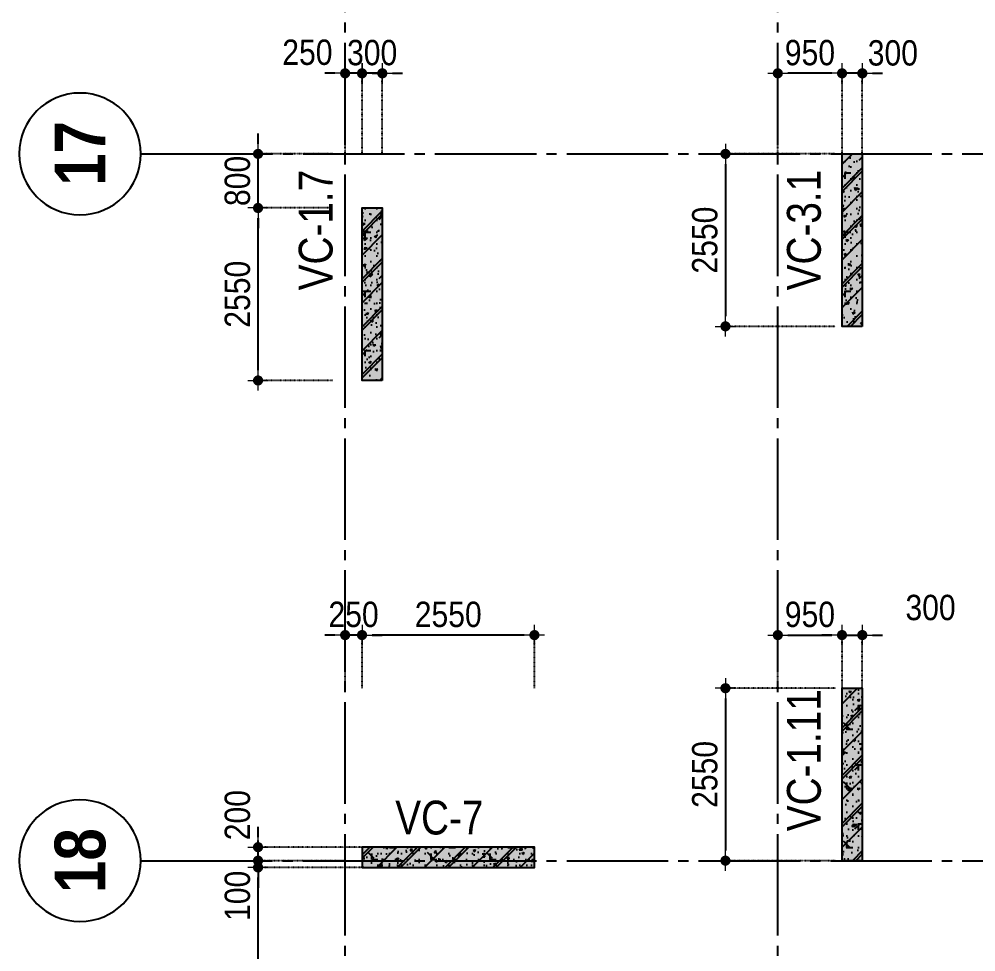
# Model space of a CAD drawing. Header units: millimetres. Extents: x -3973692 to -2843767, y 592734 to 838475.
# Drawn here: x -2915167 to -2901016, y 620883 to 634673 of the extents above; entities that cross this region are included whole.
import ezdxf
from ezdxf.enums import TextEntityAlignment as Align

# ---------------------------------------------------------------- set-up
doc = ezdxf.new("R2010")
doc.units = ezdxf.units.MM
doc.header["$MEASUREMENT"] = 0
doc.header["$PDMODE"] = 3
doc.header["$PDSIZE"] = -20
for name, pattern in [('CHG_XX_Luoi truc-Block C$0$MB_Luoi truc-150-TWC$0$Center101', [13, 10, -1, 1, -1]), ('DIVIDE2', [15.87499999999999, 6.349999999999998, -3.174999999999998, 0, -3.174999999999998, 0, -3.174999999999998]), ('HIDDEN5', [2.8375, 1.25, -1.5875])]:
    doc.linetypes.add(name, pattern=pattern)
doc.layers.get('0').update_dxf_attribs({"lineweight": 9})
doc.layers.get('Defpoints').update_dxf_attribs({"color": 10, "lineweight": 0})
for name, color, linetype, lineweight in [("'S_General_Dim_1", 1, 'Continuous', 18), ("'S_General_Divide_3 Intermediate", 3, 'DIVIDE2', 40), ('CHG_XX_Cot_Block C-T8-15$0$Dim 200', 1, 'Continuous', 5), ('TEXT', 7, 'Continuous', 15)]:
    doc.layers.add(name, color=color, linetype=linetype, lineweight=lineweight)
for name, color, linetype in [('CHG_XX_Cot_Block C-T8-15$0$mb_cot tang 14-17 twc$0$Concrete Hatch', 218, 'Continuous'), ('CHG_XX_Cot_Block C-T8-15$0$mb_cot tang 14-17 twc$0$Concrete Line', 6, 'Continuous'), ('CHG_XX_Cot_Block C-T8-15$0$mb_cot tang 14-17 twc$0$Concrete Solid', 216, 'Continuous'), ('CHG_XX_Luoi truc-Block C$0$MB_Luoi truc-150-TWC$0$Grid', 34, 'Continuous'), ('CHG_XX_Luoi truc-Block C$0$MB_Luoi truc-150-TWC$0$Grid Line', 251, 'CHG_XX_Luoi truc-Block C$0$MB_Luoi truc-150-TWC$0$Center101')]:
    doc.layers.add(name, color=color, linetype=linetype)
doc.styles.add('arial', font='arial.ttf', dxfattribs={"width": 0.85})
doc.styles.add('CHG_XX_Luoi truc-Block C$0$MB_Luoi truc-150-TWC$0$Grid A-F$0$VNI-HelveCB', font='')
doc.styles.add('TTP-HelCon', font='')
doc.styles.get('CHG_XX_Luoi truc-Block C$0$MB_Luoi truc-150-TWC$0$Grid A-F$0$VNI-HelveCB').set_extended_font_data('VNI-Helve-Condense', bold=True)
doc.styles.get('TTP-HelCon').set_extended_font_data('VNI-Helve-Condense')
doc.dimstyles.new('150', dxfattribs={"dimscale": 150, "dimtxt": 2.5, "dimasz": 1, "dimexe": 0, "dimexo": 0, "dimgap": 0.75, "dimtad": 1, "dimdec": 0, "dimzin": 9, "dimdsep": 46, "dimtxsty": 'arial', "dimblk1": 'DIMDOT', "dimblk2": 'DIMDOT', "dimsah": 1, "dimcen": 2, "dimdle": 3, "dimclre": 8, "dimclrt": 2, "dimadec": 0, "dimazin": 0, "dimtfac": 1, "dimtdec": 0, "dimtix": 1, "dimtmove": 2, "dimatfit": 3, "dimldrblk": 'DIMPIJL', "dimfxl": 1, "dimtvp": 1.8, "dimtolj": 1, "dimtzin": 0, "dimarcsym": 0})

# ---------------------------------------------------------------- blocks, each defined once
blk = doc.blocks.new('*U3101')
at = {"layer": 'CHG_XX_Luoi truc-Block C$0$MB_Luoi truc-150-TWC$0$Grid', "lineweight": -2}
blk.add_line((0, -3), (0, 0), dxfattribs=at)
blk.add_circle((0, -9), 6, dxfattribs=at)
at = {"layer": 'CHG_XX_Luoi truc-Block C$0$MB_Luoi truc-150-TWC$0$Grid Line'}
blk.add_line((0, 0), (0, 446), dxfattribs=at)
at = {"layer": 'CHG_XX_Luoi truc-Block C$0$MB_Luoi truc-150-TWC$0$Grid', "lineweight": -2, "style": 'CHG_XX_Luoi truc-Block C$0$MB_Luoi truc-150-TWC$0$Grid A-F$0$VNI-HelveCB'}
for tag, p in [('GRIDSUB', (0, 455)), ('GRID', (0, -9))]:
    blk.add_attdef(tag, text='', height=5, dxfattribs=at).set_placement(p, align=Align.MIDDLE)
blk = doc.blocks.new('*U3103')
at = {"layer": 'CHG_XX_Luoi truc-Block C$0$MB_Luoi truc-150-TWC$0$Grid Line'}
blk.add_line((0, 0), (0, 360), dxfattribs=at)
at = {"layer": 'CHG_XX_Luoi truc-Block C$0$MB_Luoi truc-150-TWC$0$Grid', "lineweight": -2, "style": 'CHG_XX_Luoi truc-Block C$0$MB_Luoi truc-150-TWC$0$Grid A-F$0$VNI-HelveCB'}
for tag, p in [('GRIDSUB', (0, 369)), ('GRID', (0, -9))]:
    blk.add_attdef(tag, text='', height=5, dxfattribs=at).set_placement(p, align=Align.MIDDLE)
blk = doc.blocks.new('CHG_XX_Luoi truc-Block C')
at = {"layer": 'CHG_XX_Luoi truc-Block C$0$MB_Luoi truc-150-TWC$0$Grid', "xscale": 150, "yscale": 150, "zscale": 150}
for p in [(8004543.477890482, 945886.7127233499), (8010943.477890482, 945886.7127233499)]:
    blk.add_blockref('*U3103', p, dxfattribs=at)
at = {"layer": 'CHG_XX_Luoi truc-Block C$0$MB_Luoi truc-150-TWC$0$Grid'}
ref = blk.add_blockref('*U3101', (8001971.747213705, 971093.81453865), dxfattribs=dict(at, xscale=-150, yscale=150, zscale=150, rotation=270))
ref.add_attrib('GRID', '17', dxfattribs={"lineweight": -2, "height": 750, "rotation": 90, "style": 'CHG_XX_Luoi truc-Block C$0$MB_Luoi truc-150-TWC$0$Grid A-F$0$VNI-HelveCB'}).set_placement((8000621.747213705, 971101.81453865), align=Align.MIDDLE)
ref = blk.add_blockref('*U3101', (8001971.747213705, 960643.81453865), dxfattribs=dict(at, xscale=-150, yscale=150, zscale=150, rotation=270))
ref.add_attrib('GRID', '18', dxfattribs={"lineweight": -2, "height": 750, "rotation": 90, "style": 'CHG_XX_Luoi truc-Block C$0$MB_Luoi truc-150-TWC$0$Grid A-F$0$VNI-HelveCB'}).set_placement((8000621.747213705, 960645.81453865), align=Align.MIDDLE)
blk = doc.blocks.new('*U3207')
at = {"layer": 'CHG_XX_Cot_Block C-T8-15$0$mb_cot tang 14-17 twc$0$Concrete Hatch'}
h = blk.add_hatch(dxfattribs=at)
h.set_pattern_fill('CONCRETE', color=256, scale=50, style=0, pattern_type=2)
h.set_pattern_definition([(45, (1000, -49.99999999999989), (-176.7766952966369, 176.7766952966369), []), (45, (1000, 1.13686837721616e-13), (-353.5533905932737, 353.5533905932738), []), (49.99999999999999, (1000, -49.99999999999989), (358.6300913003767, -31.37606749129755), [37.5, -412.5]), (355, (1000, -49.99999999999989), (-69.3756668065, 376.0960668500059), [30, -330]), (100.4514, (1029.88584, -52.61466999999988), (289.2546908570108, 344.7197710304768), [31.870095, -350.571056]), (46.18420000000001, (1000, 50.00000000000011), (533.6205243128222, -82.75950716450905), [56.25, -618.75]), (96.6356, (1044.4683725, 43.1033465000001), (467.3313527743517, 487.0589354502209), [47.805144, -525.8565]), (351.1842, (1000, 50.00000000000011), (467.3309725668136, 487.0593004626623), [45, -495]), (21, (1050, 25.00000000000011), (298.4535260592309, -201.3094453326694), [37.5, -412.5]), (326.0000000000001, (1050, 25.00000000000011), (121.6576659607909, 362.5750225234265), [30, -330]), (71.4514, (1074.8711165, 8.224197000000117), (420.111314290745, 161.2652483549762), [31.870095, -350.571056]), (37.50000000000001, (1000, -49.99999999999989), (6.079927658645334, 166.4469269156558), [0, -326, 0, -335, 0, -331.25]), (7.499999999999999, (1000, -49.99999999999989), (131.5347687210743, 197.2058559411801), [0, -191, 0, -318.5, 0, -126.25]), (327.5, (888.5, -49.99999999999989), (266.9112180862045, -11.2774358671899), [0, -125, 0, -390, 0, -517.5]), (317.5, (838.5, -49.99999999999989), (291.5930846711931, 50.05249116615882), [0, -162.5, 0, -259, 0, -367.5]), (0, (1175, 125.0000000000001), (0, 875), [87.5, -787.5]), (0, (1437.5, 300.0000000000001), (0, 875), [87.5, -787.5]), (0, (1262.5, 650.0000000000001), (0, 875), [87.5, -350, 87.5, -350]), (90, (1175, 125.0000000000001), (-875, 5.35782974626967e-14), [87.5, -787.5]), (90, (1262.5, 650.0000000000001), (-875, 5.35782974626967e-14), [87.5, -787.5]), (90, (1525, 300.0000000000001), (-875, 5.35782974626967e-14), [87.5, -787.5]), (90, (1700, 562.5000000000001), (-875, 5.35782974626967e-14), [87.5, -787.5]), (135, (1262.5, 125.0000000000001), (-875.016357447105, 8.881784197001252e-14), [123.76, -1113.7]), (135, (1350, 650.0000000000001), (-875.016357447105, 8.881784197001252e-14), [123.76, -1113.7]), (45, (1437.5, 300.0000000000001), (8.881784197001252e-14, 875.016357447105), [123.76, -247.485, 123.76, -742.455]), (0, (825, -49.99999999999989), (87.5, 87.5), [-175, 0])])
h.paths.add_polyline_path([(-750, 150), (-750, -149.9999999999999), (1800, -150), (1800, 150)])
at = {"layer": 'CHG_XX_Cot_Block C-T8-15$0$mb_cot tang 14-17 twc$0$Concrete Solid'}
blk.add_hatch(color=256, dxfattribs=at).paths.add_polyline_path([(-750, 150), (-750, -149.9999999999999), (1800, -150), (1800, 150)])
at = {"layer": 'CHG_XX_Cot_Block C-T8-15$0$mb_cot tang 14-17 twc$0$Concrete Line'}
blk.add_lwpolyline([(-750, 150), (-750, -149.9999999999999), (1800, -150), (1800, 150)], close=True, dxfattribs=at)
blk = doc.blocks.new('*U3194')
at = {"layer": 'CHG_XX_Cot_Block C-T8-15$0$mb_cot tang 14-17 twc$0$Concrete Hatch'}
h = blk.add_hatch(dxfattribs=at)
h.set_pattern_fill('CONCRETE', color=256, scale=50, style=0, pattern_type=2)
h.set_pattern_definition([(45, (999.999999999156, 150.0000000001165), (-176.7766952966369, 176.7766952966369), []), (45, (999.999999999156, 200.0000000001165), (-353.5533905932737, 353.5533905932738), []), (49.99999999999999, (999.999999999156, 150.0000000001165), (358.6300913003767, -31.37606749129755), [37.5, -412.5]), (355, (999.999999999156, 150.0000000001165), (-69.3756668065, 376.0960668500059), [30, -330]), (100.4514, (1029.885839999156, 147.3853300001165), (289.2546908570108, 344.7197710304768), [31.870095, -350.571056]), (46.18420000000001, (999.999999999156, 250.0000000001165), (533.6205243128222, -82.75950716450905), [56.25, -618.75]), (96.6356, (1044.468372499156, 243.1033465001165), (467.3313527743517, 487.0589354502209), [47.805144, -525.8565]), (351.1842, (999.999999999156, 250.0000000001165), (467.3309725668136, 487.0593004626623), [45, -495]), (21, (1049.999999999156, 225.0000000001165), (298.4535260592309, -201.3094453326694), [37.5, -412.5]), (326.0000000000001, (1049.999999999156, 225.0000000001165), (121.6576659607909, 362.5750225234265), [30, -330]), (71.4514, (1074.871116499156, 208.2241970001165), (420.111314290745, 161.2652483549762), [31.870095, -350.571056]), (37.50000000000001, (999.999999999156, 150.0000000001165), (6.079927658645334, 166.4469269156558), [0, -326, 0, -335, 0, -331.25]), (7.499999999999999, (999.999999999156, 150.0000000001165), (131.5347687210743, 197.2058559411801), [0, -191, 0, -318.5, 0, -126.25]), (327.5, (888.499999999156, 150.0000000001165), (266.9112180862045, -11.2774358671899), [0, -125, 0, -390, 0, -517.5]), (317.5, (838.499999999156, 150.0000000001165), (291.5930846711931, 50.05249116615882), [0, -162.5, 0, -259, 0, -367.5]), (0, (1174.999999999156, 325.0000000001165), (0, 875), [87.5, -787.5]), (0, (1437.499999999156, 500.0000000001165), (0, 875), [87.5, -787.5]), (0, (1262.499999999156, 850.0000000001165), (0, 875), [87.5, -350, 87.5, -350]), (90, (1174.999999999156, 325.0000000001165), (-875, 5.35782974626967e-14), [87.5, -787.5]), (90, (1262.499999999156, 850.0000000001165), (-875, 5.35782974626967e-14), [87.5, -787.5]), (90, (1524.999999999156, 500.0000000001165), (-875, 5.35782974626967e-14), [87.5, -787.5]), (90, (1699.999999999156, 762.5000000001165), (-875, 5.35782974626967e-14), [87.5, -787.5]), (135, (1262.499999999156, 325.0000000001165), (-875.016357447105, 8.881784197001252e-14), [123.76, -1113.7]), (135, (1349.999999999156, 850.0000000001165), (-875.016357447105, 8.881784197001252e-14), [123.76, -1113.7]), (45, (1437.499999999156, 500.0000000001165), (8.881784197001252e-14, 875.016357447105), [123.76, -247.485, 123.76, -742.455]), (0, (824.999999999156, 150.0000000001165), (87.5, 87.5), [-175, 0])])
h.paths.add_polyline_path([(-750.000000000844, 250.0000000001164), (-750.000000000844, -49.99999999999989), (1800, -50), (1800, 250.0000000001164)])
at = {"layer": 'CHG_XX_Cot_Block C-T8-15$0$mb_cot tang 14-17 twc$0$Concrete Solid'}
blk.add_hatch(color=256, dxfattribs=at).paths.add_polyline_path([(-750.000000000844, 250.0000000001164), (-750.000000000844, -49.99999999999989), (1800, -50), (1800, 250.0000000001164)])
at = {"layer": 'CHG_XX_Cot_Block C-T8-15$0$mb_cot tang 14-17 twc$0$Concrete Line'}
blk.add_lwpolyline([(-750.000000000844, 250.0000000001164), (-750.000000000844, -49.99999999999989), (1800, -50), (1800, 250.0000000001164)], close=True, dxfattribs=at)
blk = doc.blocks.new('*U3195')
at = {"layer": 'CHG_XX_Cot_Block C-T8-15$0$mb_cot tang 14-17 twc$0$Concrete Hatch'}
h = blk.add_hatch(dxfattribs=at)
h.set_pattern_fill('CONCRETE', color=256, scale=50, style=0, pattern_type=2)
h.set_pattern_definition([(45, (1000, -149.9999999999999), (-176.7766952966369, 176.7766952966369), []), (45, (1000, -99.99999999999989), (-353.5533905932737, 353.5533905932738), []), (49.99999999999999, (1000, -149.9999999999999), (358.6300913003767, -31.37606749129755), [37.5, -412.5]), (355, (1000, -149.9999999999999), (-69.3756668065, 376.0960668500059), [30, -330]), (100.4514, (1029.88584, -152.6146699999999), (289.2546908570108, 344.7197710304768), [31.870095, -350.571056]), (46.18420000000001, (1000, -49.99999999999989), (533.6205243128222, -82.75950716450905), [56.25, -618.75]), (96.6356, (1044.4683725, -56.8966534999999), (467.3313527743517, 487.0589354502209), [47.805144, -525.8565]), (351.1842, (1000, -49.99999999999989), (467.3309725668136, 487.0593004626623), [45, -495]), (21, (1050, -74.99999999999989), (298.4535260592309, -201.3094453326694), [37.5, -412.5]), (326.0000000000001, (1050, -74.99999999999989), (121.6576659607909, 362.5750225234265), [30, -330]), (71.4514, (1074.8711165, -91.77580299999988), (420.111314290745, 161.2652483549762), [31.870095, -350.571056]), (37.50000000000001, (1000, -149.9999999999999), (6.079927658645334, 166.4469269156558), [0, -326, 0, -335, 0, -331.25]), (7.499999999999999, (1000, -149.9999999999999), (131.5347687210743, 197.2058559411801), [0, -191, 0, -318.5, 0, -126.25]), (327.5, (888.5, -149.9999999999999), (266.9112180862045, -11.2774358671899), [0, -125, 0, -390, 0, -517.5]), (317.5, (838.5, -149.9999999999999), (291.5930846711931, 50.05249116615882), [0, -162.5, 0, -259, 0, -367.5]), (0, (1175, 25.00000000000011), (0, 875), [87.5, -787.5]), (0, (1437.5, 200.0000000000001), (0, 875), [87.5, -787.5]), (0, (1262.5, 550.0000000000001), (0, 875), [87.5, -350, 87.5, -350]), (90, (1175, 25.00000000000011), (-875, 5.35782974626967e-14), [87.5, -787.5]), (90, (1262.5, 550.0000000000001), (-875, 5.35782974626967e-14), [87.5, -787.5]), (90, (1525, 200.0000000000001), (-875, 5.35782974626967e-14), [87.5, -787.5]), (90, (1700, 462.5000000000001), (-875, 5.35782974626967e-14), [87.5, -787.5]), (135, (1262.5, 25.00000000000011), (-875.016357447105, 8.881784197001252e-14), [123.76, -1113.7]), (135, (1350, 550.0000000000001), (-875.016357447105, 8.881784197001252e-14), [123.76, -1113.7]), (45, (1437.5, 200.0000000000001), (8.881784197001252e-14, 875.016357447105), [123.76, -247.485, 123.76, -742.455]), (0, (825, -149.9999999999999), (87.5, 87.5), [-175, 0])])
h.paths.add_polyline_path([(-750, 100), (-750, -199.9999999999999), (1800, -200), (1800, 100)])
at = {"layer": 'CHG_XX_Cot_Block C-T8-15$0$mb_cot tang 14-17 twc$0$Concrete Solid'}
blk.add_hatch(color=256, dxfattribs=at).paths.add_polyline_path([(-750, 100), (-750, -199.9999999999999), (1800, -200), (1800, 100)])
at = {"layer": 'CHG_XX_Cot_Block C-T8-15$0$mb_cot tang 14-17 twc$0$Concrete Line'}
blk.add_lwpolyline([(-750, 100), (-750, -199.9999999999999), (1800, -200), (1800, 100)], close=True, dxfattribs=at)
blk = doc.blocks.new('CHG_XX_Cot_Block C-T8-15')
at = {"layer": 'CHG_XX_Cot_Block C-T8-15$0$Dim 200'}
blk.add_blockref('CHG_XX_Luoi truc-Block C', (0, 0), dxfattribs=at)
at = {"layer": 'CHG_XX_Cot_Block C-T8-15$0$mb_cot tang 14-17 twc$0$Concrete Line', "xscale": -1, "rotation": 270}
for name, p in [('*U3207', (8012043.477890483, 969293.81453865)), ('*U3195', (8004993.477890483, 968493.81453865)), ('*U3194', (8011943.02328464, 961393.8145321321))]:
    blk.add_blockref(name, p, dxfattribs=at)
at = {"layer": 'CHG_XX_Cot_Block C-T8-15$0$mb_cot tang 14-17 twc$0$Concrete Line'}
blk.add_blockref('*U3207', (8005543.477890483, 960693.81453865), dxfattribs=at)
blk = doc.blocks.new('DIMDOT')
for p, q in [((0, -1), (0, 1)), ((1, 0), (-1, 0))]:
    blk.add_line(p, q)
at = {"const_width": 0.5}
blk.add_lwpolyline([(-0.25, 0, 1), (0.25, 0, 1)], format="xyb", close=True, dxfattribs=at)
blk = doc.blocks.new('*D1923')
at = {"layer": "'S_General_Dim_1", "color": 8, "linetype": 'HIDDEN5', "lineweight": -2, "transparency": 16777216}
for p, q in [((-2910095.198556935, 622131.0114495864), (-2911633.238177933, 622131.0114495864)), ((-2910345.198556936, 614381.0114495863), (-2911633.238177933, 614381.0114495863))]:
    blk.add_line(p, q, dxfattribs=at)
at = {"layer": "'S_General_Dim_1", "color": 0, "lineweight": -2, "transparency": 16777216}
blk.add_line((-2911633.238177933, 614531.0114495863), (-2911633.238177933, 621981.0114495864), dxfattribs=at)
at = {"layer": 'Defpoints', "color": 0, "transparency": 16777216}
for p in [(-2911633.238177933, 622131.0114495864), (-2910095.198556935, 622131.0114495864), (-2910345.198556936, 614381.0114495863)]:
    blk.add_point(p, dxfattribs=at)
at = {"layer": "'S_General_Dim_1", "color": 0, "lineweight": -2, "transparency": 16777216, "xscale": 150, "yscale": 150, "zscale": 150}
for p, rotation in [((-2911633.238177933, 622131.0114495864), 90), ((-2911633.238177933, 614381.0114495863), 270)]:
    blk.add_blockref('DIMDOT', p, dxfattribs=dict(at, rotation=rotation))
at = {"layer": "'S_General_Dim_1", "color": 2, "transparency": 16777216, "insert": (-2911937.203048328, 618256.0114495871), "char_height": 375, "attachment_point": 5, "rotation": 90, "style": 'arial'}
blk.add_mtext('\\A1;7750', dxfattribs=at)
blk = doc.blocks.new('DIMPIJL')
at = {"linetype": 'ByBlock'}
blk.add_solid([(-2.5, 0.4166666666666686), (-2.5, -0.4166666666666686), (0, 0)], dxfattribs=at)
blk = doc.blocks.new('*D1924')
at = {"layer": "'S_General_Dim_1", "color": 0, "lineweight": -2, "transparency": 16777216}
for p, q in [((-2911633.238177936, 622381.0114495864), (-2911633.238177936, 622531.0114495864)), ((-2911633.238177936, 622131.0114495864), (-2911633.238177936, 622231.0114495864)), ((-2911633.238177936, 621981.0114495864), (-2911633.238177936, 621831.0114495864))]:
    blk.add_line(p, q, dxfattribs=at)
at = {"layer": "'S_General_Dim_1", "color": 8, "linetype": 'HIDDEN5', "lineweight": -2, "transparency": 16777216}
for p, q in [((-2910345.198556937, 622231.0114495864), (-2911633.238177936, 622231.0114495864)), ((-2910095.198556935, 622131.0114495864), (-2911633.238177936, 622131.0114495864))]:
    blk.add_line(p, q, dxfattribs=at)
at = {"layer": 'Defpoints', "color": 0, "transparency": 16777216}
for p in [(-2911633.238177936, 622231.0114495864), (-2910345.198556937, 622231.0114495864), (-2910095.198556935, 622131.0114495864)]:
    blk.add_point(p, dxfattribs=at)
at = {"layer": "'S_General_Dim_1", "color": 0, "lineweight": -2, "transparency": 16777216, "xscale": 150, "yscale": 150, "zscale": 150}
for p, rotation in [((-2911633.238177936, 622231.0114495864), 270), ((-2911633.238177936, 622131.0114495864), 90)]:
    blk.add_blockref('DIMDOT', p, dxfattribs=dict(at, rotation=rotation))
at = {"layer": "'S_General_Dim_1", "color": 2, "transparency": 16777216, "insert": (-2911937.203048317, 621711.2260343321), "char_height": 375, "attachment_point": 5, "rotation": 90, "style": 'arial'}
blk.add_mtext('\\A1;100', dxfattribs=at)
blk = doc.blocks.new('*D1925')
at = {"layer": "'S_General_Dim_1", "color": 0, "lineweight": -2, "transparency": 16777216}
for p, q in [((-2911633.238177937, 622581.0114495866), (-2911633.238177937, 622731.0114495866)), ((-2911633.238177937, 622231.0114495864), (-2911633.238177937, 622431.0114495866)), ((-2911633.238177937, 622081.0114495864), (-2911633.238177937, 621931.0114495864))]:
    blk.add_line(p, q, dxfattribs=at)
at = {"layer": "'S_General_Dim_1", "color": 8, "linetype": 'HIDDEN5', "lineweight": -2, "transparency": 16777216}
for p, q in [((-2910095.198556937, 622431.0114495866), (-2911633.238177937, 622431.0114495866)), ((-2910345.198556937, 622231.0114495864), (-2911633.238177937, 622231.0114495864))]:
    blk.add_line(p, q, dxfattribs=at)
at = {"layer": 'Defpoints', "color": 0, "transparency": 16777216}
for p in [(-2911633.238177937, 622431.0114495866), (-2910095.198556937, 622431.0114495866), (-2910345.198556937, 622231.0114495864)]:
    blk.add_point(p, dxfattribs=at)
at = {"layer": "'S_General_Dim_1", "color": 0, "lineweight": -2, "transparency": 16777216, "xscale": 150, "yscale": 150, "zscale": 150}
for p, rotation in [((-2911633.238177937, 622431.0114495866), 270), ((-2911633.238177937, 622231.0114495864), 90)]:
    blk.add_blockref('DIMDOT', p, dxfattribs=dict(at, rotation=rotation))
at = {"layer": "'S_General_Dim_1", "color": 2, "transparency": 16777216, "insert": (-2911937.203048319, 622904.2628115392), "char_height": 375, "attachment_point": 5, "rotation": 90, "style": 'arial'}
blk.add_mtext('\\A1;200', dxfattribs=at)
blk = doc.blocks.new('*D1926')
at = {"layer": "'S_General_Dim_1", "color": 8, "linetype": 'HIDDEN5', "lineweight": -2, "transparency": 16777216}
for p, q in [((-2910531.33857684, 631881.0114495865), (-2911633.238177938, 631881.0114495865)), ((-2910531.33857684, 629331.0114495865), (-2911633.238177938, 629331.0114495865))]:
    blk.add_line(p, q, dxfattribs=at)
at = {"layer": "'S_General_Dim_1", "color": 0, "lineweight": -2, "transparency": 16777216}
blk.add_line((-2911633.238177938, 629481.0114495865), (-2911633.238177938, 631731.0114495865), dxfattribs=at)
at = {"layer": 'Defpoints', "color": 0, "transparency": 16777216}
for p in [(-2911633.238177938, 631881.0114495865), (-2910531.33857684, 631881.0114495865), (-2910531.33857684, 629331.0114495865)]:
    blk.add_point(p, dxfattribs=at)
at = {"layer": "'S_General_Dim_1", "color": 0, "lineweight": -2, "transparency": 16777216, "xscale": 150, "yscale": 150, "zscale": 150}
for p, rotation in [((-2911633.238177938, 631881.0114495865), 90), ((-2911633.238177938, 629331.0114495865), 270)]:
    blk.add_blockref('DIMDOT', p, dxfattribs=dict(at, rotation=rotation))
at = {"layer": "'S_General_Dim_1", "color": 2, "transparency": 16777216, "insert": (-2911937.203048334, 630606.0114495873), "char_height": 375, "attachment_point": 5, "rotation": 90, "style": 'arial'}
blk.add_mtext('\\A1;2550', dxfattribs=at)
blk = doc.blocks.new('*D1927')
at = {"layer": "'S_General_Dim_1", "color": 0, "lineweight": -2, "transparency": 16777216}
for p, q in [((-2911633.23817794, 632831.0114495864), (-2911633.23817794, 632981.0114495864)), ((-2911633.23817794, 631881.0114495865), (-2911633.23817794, 632681.0114495864)), ((-2911633.23817794, 631731.0114495865), (-2911633.23817794, 631581.0114495865))]:
    blk.add_line(p, q, dxfattribs=at)
at = {"layer": "'S_General_Dim_1", "color": 8, "linetype": 'HIDDEN5', "lineweight": -2, "transparency": 16777216}
for p, q in [((-2910531.33857684, 632681.0114495864), (-2911633.23817794, 632681.0114495864)), ((-2910531.33857684, 631881.0114495865), (-2911633.23817794, 631881.0114495865))]:
    blk.add_line(p, q, dxfattribs=at)
at = {"layer": 'Defpoints', "color": 0, "transparency": 16777216}
for p in [(-2911633.23817794, 632681.0114495864), (-2910531.33857684, 632681.0114495864), (-2910531.33857684, 631881.0114495865)]:
    blk.add_point(p, dxfattribs=at)
at = {"layer": "'S_General_Dim_1", "color": 0, "lineweight": -2, "transparency": 16777216, "xscale": 150, "yscale": 150, "zscale": 150}
for p, rotation in [((-2911633.23817794, 632681.0114495864), 270), ((-2911633.23817794, 631881.0114495865), 90)]:
    blk.add_blockref('DIMDOT', p, dxfattribs=dict(at, rotation=rotation))
at = {"layer": "'S_General_Dim_1", "color": 2, "transparency": 16777216, "insert": (-2911937.203048335, 632281.0114495873), "char_height": 375, "attachment_point": 5, "rotation": 90, "style": 'arial'}
blk.add_mtext('\\A1;800', dxfattribs=at)
blk = doc.blocks.new('*D1928')
at = {"layer": "'S_General_Dim_1", "color": 8, "linetype": 'HIDDEN5', "lineweight": -2, "transparency": 16777216}
for p, q in [((-2903095.198556937, 632681.0114495864), (-2904719.86815647, 632681.0114495864)), ((-2903095.198556937, 630131.0114495863), (-2904719.86815647, 630131.0114495863))]:
    blk.add_line(p, q, dxfattribs=at)
at = {"layer": "'S_General_Dim_1", "color": 0, "lineweight": -2, "transparency": 16777216}
blk.add_line((-2904719.86815647, 632531.0114495864), (-2904719.86815647, 630281.0114495863), dxfattribs=at)
at = {"layer": 'Defpoints', "color": 0, "transparency": 16777216}
for p in [(-2903095.198556937, 632681.0114495864), (-2904719.86815647, 630131.0114495863), (-2903095.198556937, 630131.0114495863)]:
    blk.add_point(p, dxfattribs=at)
at = {"layer": "'S_General_Dim_1", "color": 0, "lineweight": -2, "transparency": 16777216, "xscale": 150, "yscale": 150, "zscale": 150}
for p, rotation in [((-2904719.86815647, 632681.0114495864), 90), ((-2904719.86815647, 630131.0114495863), 270)]:
    blk.add_blockref('DIMDOT', p, dxfattribs=dict(at, rotation=rotation))
at = {"layer": "'S_General_Dim_1", "color": 2, "transparency": 16777216, "insert": (-2905023.833026865, 631406.0114495871), "char_height": 375, "attachment_point": 5, "rotation": 90, "style": 'arial'}
blk.add_mtext('\\A1;2550', dxfattribs=at)
blk = doc.blocks.new('*D1929')
at = {"layer": "'S_General_Dim_1", "color": 8, "linetype": 'HIDDEN5', "lineweight": -2, "transparency": 16777216}
for p, q in [((-2903092.65316278, 624781.0114430686), (-2904719.868156474, 624781.0114430686)), ((-2903092.65316278, 622231.0114495864), (-2904719.868156474, 622231.0114495864))]:
    blk.add_line(p, q, dxfattribs=at)
at = {"layer": "'S_General_Dim_1", "color": 0, "lineweight": -2, "transparency": 16777216}
blk.add_line((-2904719.868156474, 624631.0114430686), (-2904719.868156474, 622381.0114495864), dxfattribs=at)
at = {"layer": 'Defpoints', "color": 0, "transparency": 16777216}
for p in [(-2903092.65316278, 624781.0114430686), (-2904719.868156474, 622231.0114495864), (-2903092.65316278, 622231.0114495864)]:
    blk.add_point(p, dxfattribs=at)
at = {"layer": "'S_General_Dim_1", "color": 0, "lineweight": -2, "transparency": 16777216, "xscale": 150, "yscale": 150, "zscale": 150}
for p, rotation in [((-2904719.868156474, 624781.0114430686), 90), ((-2904719.868156474, 622231.0114495864), 270)]:
    blk.add_blockref('DIMDOT', p, dxfattribs=dict(at, rotation=rotation))
at = {"layer": "'S_General_Dim_1", "color": 2, "transparency": 16777216, "insert": (-2905023.833026869, 623506.0114463284), "char_height": 375, "attachment_point": 5, "rotation": 90, "style": 'arial'}
blk.add_mtext('\\A1;2550', dxfattribs=at)
blk = doc.blocks.new('*D1930')
at = {"layer": "'S_General_Dim_1", "color": 8, "linetype": 'HIDDEN5', "lineweight": -2, "transparency": 16777216}
for p, q in [((-2910095.198556936, 624780.4764648022), (-2910095.198556936, 625566.559223297)), ((-2907545.198556936, 624780.4764648022), (-2907545.198556936, 625566.559223297))]:
    blk.add_line(p, q, dxfattribs=at)
at = {"layer": "'S_General_Dim_1", "color": 0, "lineweight": -2, "transparency": 16777216}
blk.add_line((-2907695.198556936, 625566.559223297), (-2909945.198556936, 625566.559223297), dxfattribs=at)
at = {"layer": 'Defpoints', "color": 0, "transparency": 16777216}
for p in [(-2910095.198556936, 625566.559223297), (-2910095.198556936, 624780.4764648022), (-2907545.198556936, 624780.4764648022)]:
    blk.add_point(p, dxfattribs=at)
at = {"layer": "'S_General_Dim_1", "color": 0, "lineweight": -2, "transparency": 16777216, "xscale": 150, "yscale": 150, "zscale": 150, "rotation": 180}
blk.add_blockref('DIMDOT', (-2910095.198556936, 625566.559223297), dxfattribs=at)
at = {"layer": "'S_General_Dim_1", "color": 0, "lineweight": -2, "transparency": 16777216, "xscale": 150, "yscale": 150, "zscale": 150}
blk.add_blockref('DIMDOT', (-2907545.198556936, 625566.559223297), dxfattribs=at)
at = {"layer": "'S_General_Dim_1", "color": 2, "transparency": 16777216, "insert": (-2908820.198556936, 625870.5240936927), "char_height": 375, "attachment_point": 5, "style": 'arial'}
blk.add_mtext('\\A1;2550', dxfattribs=at)
blk = doc.blocks.new('*D1931')
at = {"layer": "'S_General_Dim_1", "color": 8, "linetype": 'HIDDEN5', "lineweight": -2, "transparency": 16777216}
for p, q in [((-2903945.198556936, 624780.4764648022), (-2903945.198556936, 625566.559223297)), ((-2902995.653162777, 624781.0114430683), (-2902995.653162777, 625566.559223297))]:
    blk.add_line(p, q, dxfattribs=at)
at = {"layer": "'S_General_Dim_1", "color": 0, "lineweight": -2, "transparency": 16777216}
blk.add_line((-2903795.198556936, 625566.559223297), (-2903145.653162777, 625566.559223297), dxfattribs=at)
at = {"layer": 'Defpoints', "color": 0, "transparency": 16777216}
for p in [(-2902995.653162777, 625566.559223297), (-2903945.198556936, 624780.4764648022), (-2902995.653162777, 624781.0114430683)]:
    blk.add_point(p, dxfattribs=at)
at = {"layer": "'S_General_Dim_1", "color": 0, "lineweight": -2, "transparency": 16777216, "xscale": 150, "yscale": 150, "zscale": 150, "rotation": 180}
blk.add_blockref('DIMDOT', (-2903945.198556936, 625566.559223297), dxfattribs=at)
at = {"layer": "'S_General_Dim_1", "color": 0, "lineweight": -2, "transparency": 16777216, "xscale": 150, "yscale": 150, "zscale": 150}
blk.add_blockref('DIMDOT', (-2902995.653162777, 625566.559223297), dxfattribs=at)
at = {"layer": "'S_General_Dim_1", "color": 2, "transparency": 16777216, "insert": (-2903470.425859856, 625870.5240936927), "char_height": 375, "attachment_point": 5, "style": 'arial'}
blk.add_mtext('\\A1;950', dxfattribs=at)
blk = doc.blocks.new('*D1932')
at = {"layer": "'S_General_Dim_1", "color": 0, "lineweight": -2, "transparency": 16777216}
for p, q in [((-2903145.653162777, 625566.559223297), (-2903295.653162777, 625566.559223297)), ((-2902995.653162777, 625566.559223297), (-2902695.653162777, 625566.559223297)), ((-2902545.653162777, 625566.559223297), (-2902395.653162777, 625566.559223297))]:
    blk.add_line(p, q, dxfattribs=at)
at = {"layer": "'S_General_Dim_1", "color": 8, "linetype": 'HIDDEN5', "lineweight": -2, "transparency": 16777216}
for p, q in [((-2902995.653162777, 624781.0114430683), (-2902995.653162777, 625566.559223297)), ((-2902695.653162777, 624781.0114430683), (-2902695.653162777, 625566.559223297))]:
    blk.add_line(p, q, dxfattribs=at)
at = {"layer": 'Defpoints', "color": 0, "transparency": 16777216}
for p in [(-2902695.653162777, 625566.559223297), (-2902995.653162777, 624781.0114430683), (-2902695.653162777, 624781.0114430683)]:
    blk.add_point(p, dxfattribs=at)
at = {"layer": "'S_General_Dim_1", "color": 0, "lineweight": -2, "transparency": 16777216, "xscale": 150, "yscale": 150, "zscale": 150}
blk.add_blockref('DIMDOT', (-2902995.653162777, 625566.559223297), dxfattribs=at)
at = {"layer": "'S_General_Dim_1", "color": 0, "lineweight": -2, "transparency": 16777216, "xscale": 150, "yscale": 150, "zscale": 150, "rotation": 180}
blk.add_blockref('DIMDOT', (-2902695.653162777, 625566.559223297), dxfattribs=at)
at = {"layer": "'S_General_Dim_1", "color": 2, "transparency": 16777216, "insert": (-2901686.115188934, 625971.8457171579), "char_height": 375, "attachment_point": 5, "style": 'arial'}
blk.add_mtext('\\A1;300', dxfattribs=at)
blk = doc.blocks.new('*D1933')
at = {"layer": "'S_General_Dim_1", "color": 0, "lineweight": -2, "transparency": 16777216}
for p, q in [((-2910495.198556936, 625566.559223297), (-2910645.198556936, 625566.559223297)), ((-2910095.198556936, 625566.559223297), (-2910345.198556936, 625566.559223297)), ((-2909945.198556936, 625566.559223297), (-2909795.198556936, 625566.559223297))]:
    blk.add_line(p, q, dxfattribs=at)
at = {"layer": "'S_General_Dim_1", "color": 8, "linetype": 'HIDDEN5', "lineweight": -2, "transparency": 16777216}
for p, q in [((-2910345.198556936, 624780.4764648022), (-2910345.198556936, 625566.559223297)), ((-2910095.198556936, 624780.4764648022), (-2910095.198556936, 625566.559223297))]:
    blk.add_line(p, q, dxfattribs=at)
at = {"layer": 'Defpoints', "color": 0, "transparency": 16777216}
for p in [(-2910345.198556936, 625566.559223297), (-2910345.198556936, 624780.4764648022), (-2910095.198556936, 624780.4764648022)]:
    blk.add_point(p, dxfattribs=at)
at = {"layer": "'S_General_Dim_1", "color": 0, "lineweight": -2, "transparency": 16777216, "xscale": 150, "yscale": 150, "zscale": 150}
blk.add_blockref('DIMDOT', (-2910345.198556936, 625566.559223297), dxfattribs=at)
at = {"layer": "'S_General_Dim_1", "color": 0, "lineweight": -2, "transparency": 16777216, "xscale": 150, "yscale": 150, "zscale": 150, "rotation": 180}
blk.add_blockref('DIMDOT', (-2910095.198556936, 625566.559223297), dxfattribs=at)
at = {"layer": "'S_General_Dim_1", "color": 2, "transparency": 16777216, "insert": (-2910220.198556936, 625870.5240936927), "char_height": 375, "attachment_point": 5, "style": 'arial'}
blk.add_mtext('\\A1;250', dxfattribs=at)
blk = doc.blocks.new('*D1943')
at = {"layer": "'S_General_Dim_1", "color": 0, "lineweight": -2, "transparency": 16777216}
for p, q in [((-2903145.198556934, 633872.0911507262), (-2903295.198556934, 633872.0911507262)), ((-2902695.198556936, 633872.0911507262), (-2902995.198556934, 633872.0911507262)), ((-2902545.198556936, 633872.0911507262), (-2902395.198556936, 633872.0911507262))]:
    blk.add_line(p, q, dxfattribs=at)
at = {"layer": "'S_General_Dim_1", "color": 8, "linetype": 'HIDDEN5', "lineweight": -2, "transparency": 16777216}
for p, q in [((-2902995.198556934, 632681.0114495864), (-2902995.198556934, 633872.0911507262)), ((-2902695.198556936, 632681.0114495864), (-2902695.198556936, 633872.0911507262))]:
    blk.add_line(p, q, dxfattribs=at)
at = {"layer": 'Defpoints', "color": 0, "transparency": 16777216}
for p in [(-2902995.198556934, 633872.0911507262), (-2902995.198556934, 632681.0114495864), (-2902695.198556936, 632681.0114495864)]:
    blk.add_point(p, dxfattribs=at)
at = {"layer": "'S_General_Dim_1", "color": 0, "lineweight": -2, "transparency": 16777216, "xscale": 150, "yscale": 150, "zscale": 150}
blk.add_blockref('DIMDOT', (-2902995.198556934, 633872.0911507262), dxfattribs=at)
at = {"layer": "'S_General_Dim_1", "color": 0, "lineweight": -2, "transparency": 16777216, "xscale": 150, "yscale": 150, "zscale": 150, "rotation": 180}
blk.add_blockref('DIMDOT', (-2902695.198556936, 633872.0911507262), dxfattribs=at)
at = {"layer": "'S_General_Dim_1", "color": 2, "transparency": 16777216, "insert": (-2902243.655213417, 634171.7904533073), "char_height": 375, "attachment_point": 5, "style": 'arial'}
blk.add_mtext('\\A1;300', dxfattribs=at)
blk = doc.blocks.new('*D1944')
at = {"layer": "'S_General_Dim_1", "color": 8, "linetype": 'HIDDEN5', "lineweight": -2, "transparency": 16777216}
for p, q in [((-2903945.198556936, 632681.0114495864), (-2903945.198556936, 633872.0911507262)), ((-2902995.198556934, 632681.0114495864), (-2902995.198556934, 633872.0911507262))]:
    blk.add_line(p, q, dxfattribs=at)
at = {"layer": "'S_General_Dim_1", "color": 0, "lineweight": -2, "transparency": 16777216}
blk.add_line((-2903145.198556934, 633872.0911507262), (-2903795.198556936, 633872.0911507262), dxfattribs=at)
at = {"layer": 'Defpoints', "color": 0, "transparency": 16777216}
for p in [(-2903945.198556936, 633872.0911507262), (-2903945.198556936, 632681.0114495864), (-2902995.198556934, 632681.0114495864)]:
    blk.add_point(p, dxfattribs=at)
at = {"layer": "'S_General_Dim_1", "color": 0, "lineweight": -2, "transparency": 16777216, "xscale": 150, "yscale": 150, "zscale": 150, "rotation": 180}
blk.add_blockref('DIMDOT', (-2903945.198556936, 633872.0911507262), dxfattribs=at)
at = {"layer": "'S_General_Dim_1", "color": 0, "lineweight": -2, "transparency": 16777216, "xscale": 150, "yscale": 150, "zscale": 150}
blk.add_blockref('DIMDOT', (-2902995.198556934, 633872.0911507262), dxfattribs=at)
at = {"layer": "'S_General_Dim_1", "color": 2, "transparency": 16777216, "insert": (-2903470.198556935, 634176.0560211218), "char_height": 375, "attachment_point": 5, "style": 'arial'}
blk.add_mtext('\\A1;950', dxfattribs=at)
blk = doc.blocks.new('*D1945')
at = {"layer": "'S_General_Dim_1", "color": 0, "lineweight": -2, "transparency": 16777216}
for p, q in [((-2910245.198556936, 633872.0911507262), (-2910395.198556936, 633872.0911507262)), ((-2909795.198556934, 633872.0911507262), (-2910095.198556936, 633872.0911507262)), ((-2909645.198556934, 633872.0911507262), (-2909495.198556934, 633872.0911507262))]:
    blk.add_line(p, q, dxfattribs=at)
at = {"layer": "'S_General_Dim_1", "color": 8, "linetype": 'HIDDEN5', "lineweight": -2, "transparency": 16777216}
for p, q in [((-2910095.198556936, 632681.0114495864), (-2910095.198556936, 633872.0911507262)), ((-2909795.198556934, 632681.0114495864), (-2909795.198556934, 633872.0911507262))]:
    blk.add_line(p, q, dxfattribs=at)
at = {"layer": 'Defpoints', "color": 0, "transparency": 16777216}
for p in [(-2910095.198556936, 633872.0911507262), (-2910095.198556936, 632681.0114495864), (-2909795.198556934, 632681.0114495864)]:
    blk.add_point(p, dxfattribs=at)
at = {"layer": "'S_General_Dim_1", "color": 0, "lineweight": -2, "transparency": 16777216, "xscale": 150, "yscale": 150, "zscale": 150}
blk.add_blockref('DIMDOT', (-2910095.198556936, 633872.0911507262), dxfattribs=at)
at = {"layer": "'S_General_Dim_1", "color": 0, "lineweight": -2, "transparency": 16777216, "xscale": 150, "yscale": 150, "zscale": 150, "rotation": 180}
blk.add_blockref('DIMDOT', (-2909795.198556934, 633872.0911507262), dxfattribs=at)
at = {"layer": "'S_General_Dim_1", "color": 2, "transparency": 16777216, "insert": (-2909945.198556935, 634176.1839201668), "char_height": 375, "attachment_point": 5, "style": 'arial'}
blk.add_mtext('\\A1;300', dxfattribs=at)
blk = doc.blocks.new('*D1946')
at = {"layer": "'S_General_Dim_1", "color": 0, "lineweight": -2, "transparency": 16777216}
for p, q in [((-2910495.198556936, 633872.0911507262), (-2910645.198556936, 633872.0911507262)), ((-2910095.198556936, 633872.0911507262), (-2910345.198556936, 633872.0911507262)), ((-2909945.198556936, 633872.0911507262), (-2909795.198556936, 633872.0911507262))]:
    blk.add_line(p, q, dxfattribs=at)
at = {"layer": "'S_General_Dim_1", "color": 8, "linetype": 'HIDDEN5', "lineweight": -2, "transparency": 16777216}
for p, q in [((-2910345.198556936, 632681.0114495864), (-2910345.198556936, 633872.0911507262)), ((-2910095.198556936, 632681.0114495864), (-2910095.198556936, 633872.0911507262))]:
    blk.add_line(p, q, dxfattribs=at)
at = {"layer": 'Defpoints', "color": 0, "transparency": 16777216}
for p in [(-2910345.198556936, 633872.0911507262), (-2910345.198556936, 632681.0114495864), (-2910095.198556936, 632681.0114495864)]:
    blk.add_point(p, dxfattribs=at)
at = {"layer": "'S_General_Dim_1", "color": 0, "lineweight": -2, "transparency": 16777216, "xscale": 150, "yscale": 150, "zscale": 150}
blk.add_blockref('DIMDOT', (-2910345.198556936, 633872.0911507262), dxfattribs=at)
at = {"layer": "'S_General_Dim_1", "color": 0, "lineweight": -2, "transparency": 16777216, "xscale": 150, "yscale": 150, "zscale": 150, "rotation": 180}
blk.add_blockref('DIMDOT', (-2910095.198556936, 633872.0911507262), dxfattribs=at)
at = {"layer": "'S_General_Dim_1", "color": 2, "transparency": 16777216, "insert": (-2910903.122828779, 634181.3096869816), "char_height": 375, "attachment_point": 5, "style": 'arial'}
blk.add_mtext('\\A1;250', dxfattribs=at)
blk = doc.blocks.new('c')
at = {"layer": 'TEXT', "color": 3, "style": 'TTP-HelCon'}
for s, p in [('VC-1.7', (-61586.14002002263, 20682.58039662824)), ('VC-3.1', (-54364.68802002305, 20682.58039662824)), ('VC-1.11', (-54364.68802002305, 12684.90339662833))]:
    blk.add_text(s, height=500, rotation=90, dxfattribs=at).set_placement(p)
blk.add_text('VC-7', height=500, dxfattribs=at).set_placement((-60658.63868712308, 12637.31831539795))

msp = doc.modelspace()

# ---------------------------------------------------------------- block references
at = {"layer": "'S_General_Divide_3 Intermediate"}
msp.add_blockref('CHG_XX_Cot_Block C-T8-15', (-10914888.67644742, -338412.8030890638), dxfattribs=at)
at = {"layer": 'TEXT'}
msp.add_blockref('c', (-2848945.198556816, 609981.0114495861), dxfattribs=at)

# ---------------------------------------------------------------- dimensions: what is measured, and where the dimension line sits
at = {"layer": "'S_General_Dim_1"}
for base, p1, p2, picture, middle in [((-2910345.198556936, 633872.0911507262), (-2910095.198556936, 632681.0114495864), (-2910345.198556936, 632681.0114495864), '*D1946', (-2910903.122828779, 634181.3096869816)), ((-2902995.198556934, 633872.0911507262), (-2902695.198556936, 632681.0114495864), (-2902995.198556934, 632681.0114495864), '*D1943', (-2902243.655213417, 634171.7904533073)), ((-2902695.653162777, 625566.559223297), (-2902995.653162777, 624781.0114430683), (-2902695.653162777, 624781.0114430683), '*D1932', (-2901686.115188934, 625971.8457171579))]:
    dim = msp.add_linear_dim(base=base, p1=p1, p2=p2, dimstyle='150', dxfattribs=at)
    dim.commit()
    dim.dimension.update_dxf_attribs({"geometry": picture, "text_midpoint": middle, "dimtype": 160})
for base, p1, p2, picture, middle in [((-2910095.198556936, 633872.0911507262), (-2909795.198556934, 632681.0114495864), (-2910095.198556936, 632681.0114495864), '*D1945', (-2909945.198556935, 634176.1839201668)), ((-2903945.198556936, 633872.0911507262), (-2902995.198556934, 632681.0114495864), (-2903945.198556936, 632681.0114495864), '*D1944', (-2903470.198556935, 634176.0560211218)), ((-2910345.198556936, 625566.559223297), (-2910095.198556936, 624780.4764648022), (-2910345.198556936, 624780.4764648022), '*D1933', (-2910220.198556936, 625870.5240936927)), ((-2910095.198556936, 625566.559223297), (-2907545.198556936, 624780.4764648022), (-2910095.198556936, 624780.4764648022), '*D1930', (-2908820.198556936, 625870.5240936927)), ((-2902995.653162777, 625566.559223297), (-2903945.198556936, 624780.4764648022), (-2902995.653162777, 624781.0114430683), '*D1931', (-2903470.425859856, 625870.5240936927))]:
    dim = msp.add_linear_dim(base=base, p1=p1, p2=p2, dimstyle='150', dxfattribs=at)
    dim.commit()
    dim.dimension.update_dxf_attribs({"geometry": picture, "text_midpoint": middle})
for base, p1, p2, picture, middle in [((-2911633.23817794, 632681.0114495864), (-2910531.338576839, 631881.0114495863), (-2910531.338576839, 632681.0114495861), '*D1927', (-2911937.203048335, 632281.0114495873)), ((-2904719.86815647, 630131.0114495863), (-2903095.198556936, 632681.0114495861), (-2903095.198556936, 630131.011449586), '*D1928', (-2905023.833026865, 631406.0114495871)), ((-2911633.238177938, 631881.0114495865), (-2910531.338576839, 629331.0114495863), (-2910531.338576839, 631881.0114495863), '*D1926', (-2911937.203048334, 630606.0114495873)), ((-2904719.868156474, 622231.0114495864), (-2903092.653162779, 624781.0114430684), (-2903092.653162779, 622231.0114495861), '*D1929', (-2905023.833026869, 623506.0114463284)), ((-2911633.238177933, 622131.0114495864), (-2910345.198556935, 614381.011449586), (-2910095.198556934, 622131.0114495861), '*D1923', (-2911937.203048328, 618256.0114495871))]:
    dim = msp.add_linear_dim(base=base, p1=p1, p2=p2, angle=90, dimstyle='150', dxfattribs=at)
    dim.commit()
    dim.dimension.update_dxf_attribs({"geometry": picture, "text_midpoint": middle})
for base, p1, p2, picture, middle in [((-2911633.238177937, 622431.0114495866), (-2910345.198556936, 622231.0114495861), (-2910095.198556936, 622431.0114495864), '*D1925', (-2911937.203048319, 622904.2628115392)), ((-2911633.238177936, 622231.0114495864), (-2910095.198556934, 622131.0114495861), (-2910345.198556936, 622231.0114495861), '*D1924', (-2911937.203048317, 621711.2260343321))]:
    dim = msp.add_linear_dim(base=base, p1=p1, p2=p2, angle=90, dimstyle='150', dxfattribs=at)
    dim.commit()
    dim.dimension.update_dxf_attribs({"geometry": picture, "text_midpoint": middle, "dimtype": 160})

doc.saveas('drawing.dxf')
